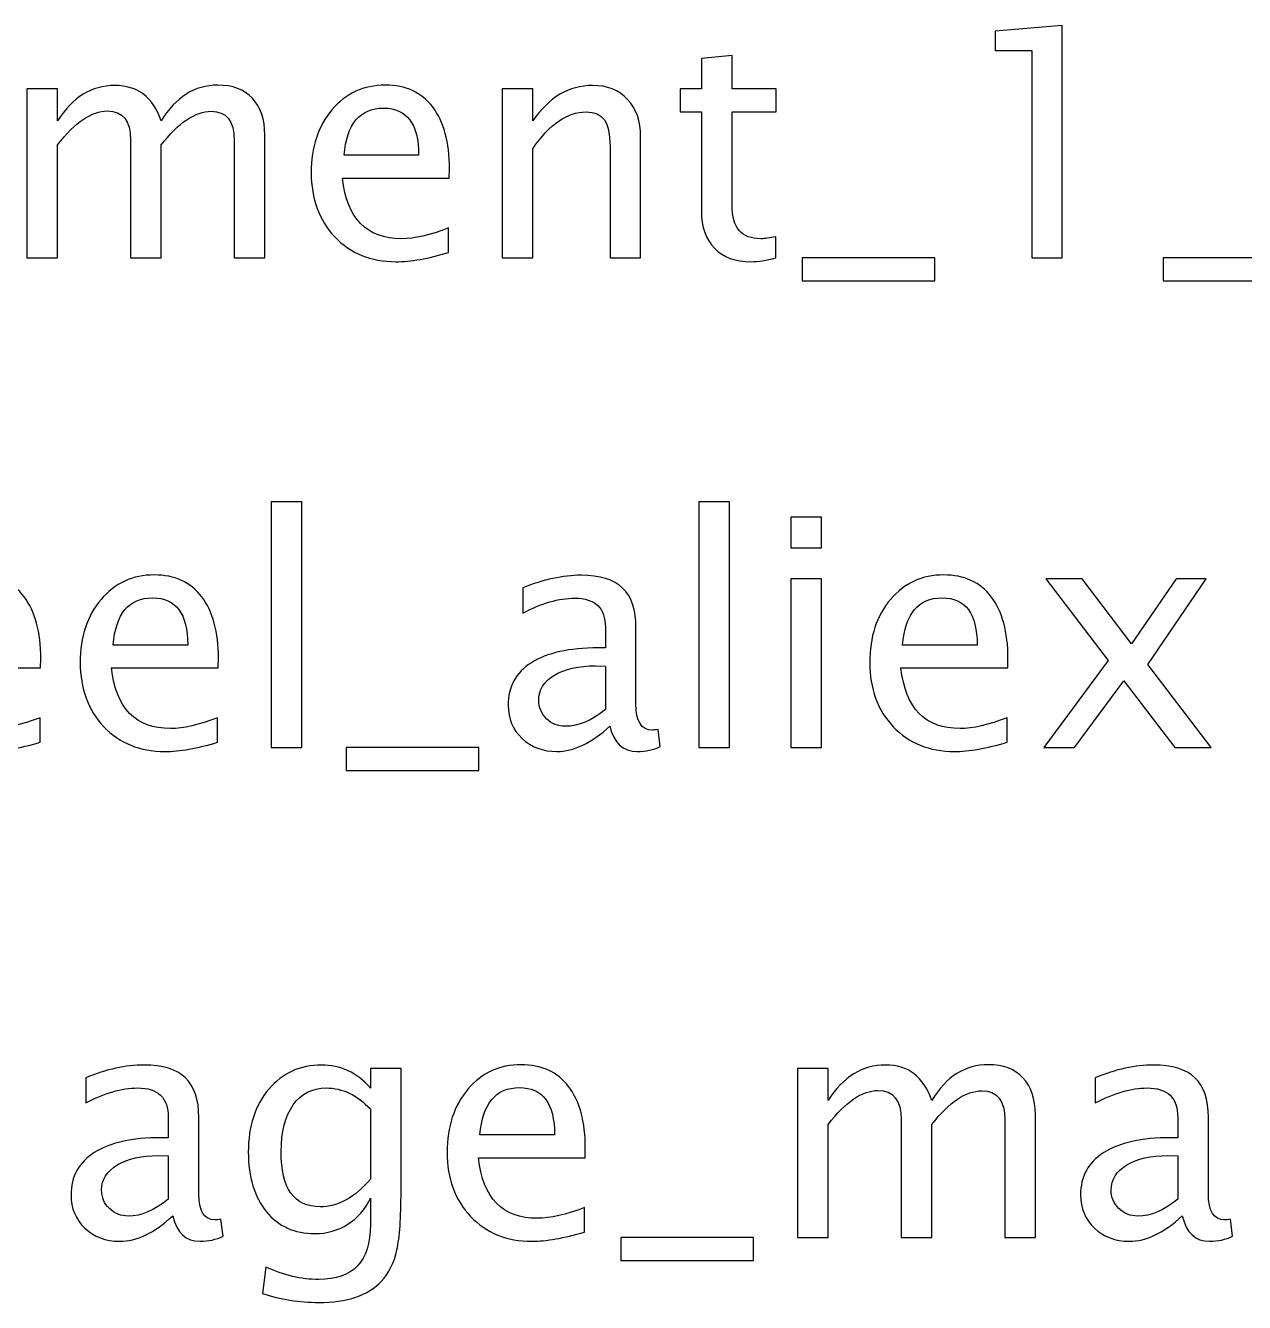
# Model space of a CAD drawing. Header units: centimetres. Extents: x -13 to 11.2, y -7 to 14.2.
# Drawn here: x 1.16 to 6.02, y 9.01 to 14.1 of the extents above; entities that cross this region are included whole.
import ezdxf

# ---------------------------------------------------------------- set-up
doc = ezdxf.new("R2010")
doc.units = ezdxf.units.CM
doc.header["$MEASUREMENT"] = 0
doc.layers.add('Layer 1', color=7, linetype='Continuous')

msp = doc.modelspace()

# ---------------------------------------------------------------- linework, layer by layer
at = {"layer": 'Layer 1'}
for points, knots in [([(5.16922, 13.17044), (5.16922, 13.17044), (5.16922, 13.99721), (5.16922, 13.99721), (5.16922, 13.99721), (5.16922, 13.99721), (5.02317, 13.99721), (5.02317, 13.99721), (5.02317, 13.99721), (5.02317, 13.99721), (5.02317, 14.07341), (5.02317, 14.07341), (5.02317, 14.07341), (5.02317, 14.07341), (5.29114, 14.09627), (5.29114, 14.09627), (5.29114, 14.09627), (5.29114, 14.09627), (5.29114, 13.17044), (5.29114, 13.17044), (5.29114, 13.17044), (5.29114, 13.17044), (5.16922, 13.17044), (5.16922, 13.17044)], [0, 0, 0, 0, 0.1428571, 0.1428571, 0.1428571, 0.1428571, 0.2857143, 0.2857143, 0.2857143, 0.2857143, 0.4285714, 0.4285714, 0.4285714, 0.4285714, 0.5714286, 0.5714286, 0.5714286, 0.5714286, 0.7142857, 0.7142857, 0.7142857, 0.7142857, 1, 1, 1, 1]), ([(4.14941, 13.17065), (4.11173, 13.16028), (4.07893, 13.1552), (4.0512, 13.1552), (4.0512, 13.1552), (3.98897, 13.1552), (3.9405, 13.17298), (3.90578, 13.20854), (3.90578, 13.20854), (3.87086, 13.2441), (3.8535, 13.29342), (3.8535, 13.35671), (3.8535, 13.35671), (3.8535, 13.35671), (3.8535, 13.7521), (3.8535, 13.7521), (3.8535, 13.7521), (3.8535, 13.7521), (3.76926, 13.7521), (3.76926, 13.7521), (3.76926, 13.7521), (3.76926, 13.7521), (3.76926, 13.84354), (3.76926, 13.84354), (3.76926, 13.84354), (3.76926, 13.84354), (3.8535, 13.84354), (3.8535, 13.84354), (3.8535, 13.84354), (3.8535, 13.84354), (3.8535, 13.96525), (3.8535, 13.96525), (3.8535, 13.96525), (3.8535, 13.96525), (3.97542, 13.97689), (3.97542, 13.97689), (3.97542, 13.97689), (3.97542, 13.97689), (3.97542, 13.84354), (3.97542, 13.84354), (3.97542, 13.84354), (3.97542, 13.84354), (4.15195, 13.84354), (4.15195, 13.84354), (4.15195, 13.84354), (4.15195, 13.84354), (4.15195, 13.7521), (4.15195, 13.7521), (4.15195, 13.7521), (4.15195, 13.7521), (3.97542, 13.7521), (3.97542, 13.7521), (3.97542, 13.7521), (3.97542, 13.7521), (3.97542, 13.37872), (3.97542, 13.37872), (3.97542, 13.37872), (3.97542, 13.29067), (4.01373, 13.24664), (4.09014, 13.24664), (4.09014, 13.24664), (4.10644, 13.24664), (4.12613, 13.24939), (4.14941, 13.25468), (4.14941, 13.25468), (4.14941, 13.25468), (4.14941, 13.17065), (4.14941, 13.17065)], [0, 0, 0, 0, 0.0555556, 0.0555556, 0.0555556, 0.0555556, 0.1111111, 0.1111111, 0.1111111, 0.1111111, 0.1666667, 0.1666667, 0.1666667, 0.1666667, 0.2222222, 0.2222222, 0.2222222, 0.2222222, 0.2777778, 0.2777778, 0.2777778, 0.2777778, 0.3333333, 0.3333333, 0.3333333, 0.3333333, 0.3888889, 0.3888889, 0.3888889, 0.3888889, 0.4444444, 0.4444444, 0.4444444, 0.4444444, 0.5, 0.5, 0.5, 0.5, 0.5555556, 0.5555556, 0.5555556, 0.5555556, 0.6111111, 0.6111111, 0.6111111, 0.6111111, 0.6666667, 0.6666667, 0.6666667, 0.6666667, 0.7222222, 0.7222222, 0.7222222, 0.7222222, 0.7777778, 0.7777778, 0.7777778, 0.7777778, 0.8333333, 0.8333333, 0.8333333, 0.8333333, 0.8888889, 0.8888889, 0.8888889, 0.8888889, 1, 1, 1, 1]), ([(1.16681, 13.17044), (1.16681, 13.17044), (1.16681, 13.84354), (1.16681, 13.84354), (1.16681, 13.84354), (1.16681, 13.84354), (1.28873, 13.84354), (1.28873, 13.84354), (1.28873, 13.84354), (1.28873, 13.84354), (1.28873, 13.71633), (1.28873, 13.71633), (1.28873, 13.71633), (1.34821, 13.81052), (1.42441, 13.85751), (1.51775, 13.85751), (1.51775, 13.85751), (1.60771, 13.85751), (1.66888, 13.81052), (1.70148, 13.71633), (1.70148, 13.71633), (1.75927, 13.81137), (1.83462, 13.85878), (1.92712, 13.85878), (1.92712, 13.85878), (1.98617, 13.85878), (2.0321, 13.84142), (2.06491, 13.8065), (2.06491, 13.8065), (2.09772, 13.77157), (2.11423, 13.72268), (2.11423, 13.65981), (2.11423, 13.65981), (2.11423, 13.65981), (2.11423, 13.17044), (2.11423, 13.17044), (2.11423, 13.17044), (2.11423, 13.17044), (1.99231, 13.17044), (1.99231, 13.17044), (1.99231, 13.17044), (1.99231, 13.17044), (1.99231, 13.63971), (1.99231, 13.63971), (1.99231, 13.63971), (1.99231, 13.71633), (1.96183, 13.75464), (1.90087, 13.75464), (1.90087, 13.75464), (1.83758, 13.75464), (1.77112, 13.70998), (1.70148, 13.62044), (1.70148, 13.62044), (1.70148, 13.62044), (1.70148, 13.17044), (1.70148, 13.17044), (1.70148, 13.17044), (1.70148, 13.17044), (1.57956, 13.17044), (1.57956, 13.17044), (1.57956, 13.17044), (1.57956, 13.17044), (1.57956, 13.64013), (1.57956, 13.64013), (1.57956, 13.64013), (1.57956, 13.71739), (1.54866, 13.75591), (1.48664, 13.75591), (1.48664, 13.75591), (1.42504, 13.75591), (1.359, 13.71104), (1.28873, 13.62108), (1.28873, 13.62108), (1.28873, 13.62108), (1.28873, 13.17044), (1.28873, 13.17044), (1.28873, 13.17044), (1.28873, 13.17044), (1.16681, 13.17044), (1.16681, 13.17044)], [0, 0, 0, 0, 0.047619, 0.047619, 0.047619, 0.047619, 0.0952381, 0.0952381, 0.0952381, 0.0952381, 0.1428571, 0.1428571, 0.1428571, 0.1428571, 0.1904762, 0.1904762, 0.1904762, 0.1904762, 0.2380952, 0.2380952, 0.2380952, 0.2380952, 0.2857143, 0.2857143, 0.2857143, 0.2857143, 0.3333333, 0.3333333, 0.3333333, 0.3333333, 0.3809524, 0.3809524, 0.3809524, 0.3809524, 0.4285714, 0.4285714, 0.4285714, 0.4285714, 0.4761905, 0.4761905, 0.4761905, 0.4761905, 0.5238095, 0.5238095, 0.5238095, 0.5238095, 0.5714286, 0.5714286, 0.5714286, 0.5714286, 0.6190476, 0.6190476, 0.6190476, 0.6190476, 0.6666667, 0.6666667, 0.6666667, 0.6666667, 0.7142857, 0.7142857, 0.7142857, 0.7142857, 0.7619048, 0.7619048, 0.7619048, 0.7619048, 0.8095238, 0.8095238, 0.8095238, 0.8095238, 0.8571429, 0.8571429, 0.8571429, 0.8571429, 0.9047619, 0.9047619, 0.9047619, 0.9047619, 1, 1, 1, 1]), ([(2.8466, 13.19203), (2.76469, 13.16748), (2.69462, 13.1552), (2.6362, 13.1552), (2.6362, 13.1552), (2.53651, 13.1552), (2.45544, 13.18822), (2.393, 13.25405), (2.393, 13.25405), (2.33056, 13.31988), (2.29923, 13.40518), (2.29923, 13.51017), (2.29923, 13.51017), (2.29923, 13.61198), (2.32675, 13.69559), (2.38199, 13.76099), (2.38199, 13.76099), (2.43724, 13.82618), (2.50793, 13.85878), (2.59408, 13.85878), (2.59408, 13.85878), (2.67557, 13.85878), (2.73865, 13.82978), (2.7831, 13.77179), (2.7831, 13.77179), (2.82755, 13.71379), (2.84978, 13.63166), (2.84978, 13.52519), (2.84978, 13.52519), (2.84978, 13.52519), (2.84914, 13.48794), (2.84914, 13.48794), (2.84914, 13.48794), (2.84914, 13.48794), (2.42369, 13.48794), (2.42369, 13.48794), (2.42369, 13.48794), (2.44147, 13.32707), (2.52, 13.24664), (2.65906, 13.24664), (2.65906, 13.24664), (2.71008, 13.24664), (2.77252, 13.26103), (2.8466, 13.28982), (2.8466, 13.28982), (2.8466, 13.28982), (2.8466, 13.19203), (2.8466, 13.19203)], [0, 0, 0, 0, 0.0769231, 0.0769231, 0.0769231, 0.0769231, 0.1538462, 0.1538462, 0.1538462, 0.1538462, 0.2307692, 0.2307692, 0.2307692, 0.2307692, 0.3076923, 0.3076923, 0.3076923, 0.3076923, 0.3846154, 0.3846154, 0.3846154, 0.3846154, 0.4615385, 0.4615385, 0.4615385, 0.4615385, 0.5384615, 0.5384615, 0.5384615, 0.5384615, 0.6153846, 0.6153846, 0.6153846, 0.6153846, 0.6923077, 0.6923077, 0.6923077, 0.6923077, 0.7692308, 0.7692308, 0.7692308, 0.7692308, 0.8461538, 0.8461538, 0.8461538, 0.8461538, 1, 1, 1, 1]), ([(3.06017, 13.17044), (3.06017, 13.17044), (3.06017, 13.84354), (3.06017, 13.84354), (3.06017, 13.84354), (3.06017, 13.84354), (3.18209, 13.84354), (3.18209, 13.84354), (3.18209, 13.84354), (3.18209, 13.84354), (3.18209, 13.71633), (3.18209, 13.71633), (3.18209, 13.71633), (3.24665, 13.81052), (3.32581, 13.85751), (3.41937, 13.85751), (3.41937, 13.85751), (3.47821, 13.85751), (3.52499, 13.8391), (3.55949, 13.80205), (3.55949, 13.80205), (3.59399, 13.76522), (3.61135, 13.71548), (3.61135, 13.65325), (3.61135, 13.65325), (3.61135, 13.65325), (3.61135, 13.17044), (3.61135, 13.17044), (3.61135, 13.17044), (3.61135, 13.17044), (3.48943, 13.17044), (3.48943, 13.17044), (3.48943, 13.17044), (3.48943, 13.17044), (3.48943, 13.61346), (3.48943, 13.61346), (3.48943, 13.61346), (3.48943, 13.66341), (3.48202, 13.69897), (3.46742, 13.72014), (3.46742, 13.72014), (3.4526, 13.74152), (3.42826, 13.7521), (3.39418, 13.7521), (3.39418, 13.7521), (3.31925, 13.7521), (3.24855, 13.70321), (3.18209, 13.60542), (3.18209, 13.60542), (3.18209, 13.60542), (3.18209, 13.17044), (3.18209, 13.17044), (3.18209, 13.17044), (3.18209, 13.17044), (3.06017, 13.17044), (3.06017, 13.17044)], [0, 0, 0, 0, 0.0666667, 0.0666667, 0.0666667, 0.0666667, 0.1333333, 0.1333333, 0.1333333, 0.1333333, 0.2, 0.2, 0.2, 0.2, 0.2666667, 0.2666667, 0.2666667, 0.2666667, 0.3333333, 0.3333333, 0.3333333, 0.3333333, 0.4, 0.4, 0.4, 0.4, 0.4666667, 0.4666667, 0.4666667, 0.4666667, 0.5333333, 0.5333333, 0.5333333, 0.5333333, 0.6, 0.6, 0.6, 0.6, 0.6666667, 0.6666667, 0.6666667, 0.6666667, 0.7333333, 0.7333333, 0.7333333, 0.7333333, 0.8, 0.8, 0.8, 0.8, 0.8666667, 0.8666667, 0.8666667, 0.8666667, 1, 1, 1, 1]), ([(2.43004, 13.57938), (2.43004, 13.57938), (2.72722, 13.57938), (2.72722, 13.57938), (2.72722, 13.57938), (2.72722, 13.70469), (2.68044, 13.76734), (2.5871, 13.76734), (2.5871, 13.76734), (2.49312, 13.76734), (2.44084, 13.70469), (2.43004, 13.57938)], [0, 0, 0, 0, 0.25, 0.25, 0.25, 0.25, 0.5, 0.5, 0.5, 0.5, 1, 1, 1, 1]), ([(4.25482, 13.079), (4.25482, 13.079), (4.25482, 13.17044), (4.25482, 13.17044), (4.25482, 13.17044), (4.25482, 13.17044), (4.78314, 13.17044), (4.78314, 13.17044), (4.78314, 13.17044), (4.78314, 13.17044), (4.78314, 13.079), (4.78314, 13.079), (4.78314, 13.079), (4.78314, 13.079), (4.25482, 13.079), (4.25482, 13.079)], [0, 0, 0, 0, 0.2, 0.2, 0.2, 0.2, 0.4, 0.4, 0.4, 0.4, 0.6, 0.6, 0.6, 0.6, 1, 1, 1, 1]), ([(5.69288, 13.079), (5.69288, 13.079), (5.69288, 13.17044), (5.69288, 13.17044), (5.69288, 13.17044), (5.69288, 13.17044), (6.2212, 13.17044), (6.2212, 13.17044), (6.2212, 13.17044), (6.2212, 13.17044), (6.2212, 13.079), (6.2212, 13.079), (6.2212, 13.079), (6.2212, 13.079), (5.69288, 13.079), (5.69288, 13.079)], [0, 0, 0, 0, 0.2, 0.2, 0.2, 0.2, 0.4, 0.4, 0.4, 0.4, 0.6, 0.6, 0.6, 0.6, 1, 1, 1, 1]), ([(2.14005, 11.21887), (2.14005, 11.21887), (2.14005, 12.19804), (2.14005, 12.19804), (2.14005, 12.19804), (2.14005, 12.19804), (2.26197, 12.19804), (2.26197, 12.19804), (2.26197, 12.19804), (2.26197, 12.19804), (2.26197, 11.21887), (2.26197, 11.21887), (2.26197, 11.21887), (2.26197, 11.21887), (2.14005, 11.21887), (2.14005, 11.21887)], [0, 0, 0, 0, 0.2, 0.2, 0.2, 0.2, 0.4, 0.4, 0.4, 0.4, 0.6, 0.6, 0.6, 0.6, 1, 1, 1, 1]), ([(3.84333, 11.21887), (3.84333, 11.21887), (3.84333, 12.19804), (3.84333, 12.19804), (3.84333, 12.19804), (3.84333, 12.19804), (3.96525, 12.19804), (3.96525, 12.19804), (3.96525, 12.19804), (3.96525, 12.19804), (3.96525, 11.21887), (3.96525, 11.21887), (3.96525, 11.21887), (3.96525, 11.21887), (3.84333, 11.21887), (3.84333, 11.21887)], [0, 0, 0, 0, 0.2, 0.2, 0.2, 0.2, 0.4, 0.4, 0.4, 0.4, 0.6, 0.6, 0.6, 0.6, 1, 1, 1, 1]), ([(4.21036, 12.01516), (4.21036, 12.01516), (4.21036, 12.13708), (4.21036, 12.13708), (4.21036, 12.13708), (4.21036, 12.13708), (4.33228, 12.13708), (4.33228, 12.13708), (4.33228, 12.13708), (4.33228, 12.13708), (4.33228, 12.01516), (4.33228, 12.01516), (4.33228, 12.01516), (4.33228, 12.01516), (4.21036, 12.01516), (4.21036, 12.01516)], [0, 0, 0, 0, 0.2, 0.2, 0.2, 0.2, 0.4, 0.4, 0.4, 0.4, 0.6, 0.6, 0.6, 0.6, 1, 1, 1, 1]), ([(1.21888, 11.24046), (1.13697, 11.21591), (1.0669, 11.20363), (1.00848, 11.20363), (1.00848, 11.20363), (0.90879, 11.20363), (0.82772, 11.23665), (0.76528, 11.30248), (0.76528, 11.30248), (0.70284, 11.36831), (0.67151, 11.45361), (0.67151, 11.5586), (0.67151, 11.5586), (0.67151, 11.66041), (0.69903, 11.74402), (0.75427, 11.80942), (0.75427, 11.80942), (0.80952, 11.87461), (0.88021, 11.90721), (0.96636, 11.90721), (0.96636, 11.90721), (1.04785, 11.90721), (1.11093, 11.87821), (1.15538, 11.82022), (1.15538, 11.82022), (1.19983, 11.76222), (1.22206, 11.68009), (1.22206, 11.57362), (1.22206, 11.57362), (1.22206, 11.57362), (1.22142, 11.53637), (1.22142, 11.53637), (1.22142, 11.53637), (1.22142, 11.53637), (0.79597, 11.53637), (0.79597, 11.53637), (0.79597, 11.53637), (0.81375, 11.3755), (0.89228, 11.29507), (1.03134, 11.29507), (1.03134, 11.29507), (1.08236, 11.29507), (1.1448, 11.30946), (1.21888, 11.33825), (1.21888, 11.33825), (1.21888, 11.33825), (1.21888, 11.24046), (1.21888, 11.24046)], [0, 0, 0, 0, 0.0769231, 0.0769231, 0.0769231, 0.0769231, 0.1538462, 0.1538462, 0.1538462, 0.1538462, 0.2307692, 0.2307692, 0.2307692, 0.2307692, 0.3076923, 0.3076923, 0.3076923, 0.3076923, 0.3846154, 0.3846154, 0.3846154, 0.3846154, 0.4615385, 0.4615385, 0.4615385, 0.4615385, 0.5384615, 0.5384615, 0.5384615, 0.5384615, 0.6153846, 0.6153846, 0.6153846, 0.6153846, 0.6923077, 0.6923077, 0.6923077, 0.6923077, 0.7692308, 0.7692308, 0.7692308, 0.7692308, 0.8461538, 0.8461538, 0.8461538, 0.8461538, 1, 1, 1, 1]), ([(1.92648, 11.24046), (1.84457, 11.21591), (1.7745, 11.20363), (1.71608, 11.20363), (1.71608, 11.20363), (1.61639, 11.20363), (1.53532, 11.23665), (1.47288, 11.30248), (1.47288, 11.30248), (1.41044, 11.36831), (1.37911, 11.45361), (1.37911, 11.5586), (1.37911, 11.5586), (1.37911, 11.66041), (1.40663, 11.74402), (1.46187, 11.80942), (1.46187, 11.80942), (1.51712, 11.87461), (1.58781, 11.90721), (1.67396, 11.90721), (1.67396, 11.90721), (1.75545, 11.90721), (1.81853, 11.87821), (1.86298, 11.82022), (1.86298, 11.82022), (1.90743, 11.76222), (1.92966, 11.68009), (1.92966, 11.57362), (1.92966, 11.57362), (1.92966, 11.57362), (1.92902, 11.53637), (1.92902, 11.53637), (1.92902, 11.53637), (1.92902, 11.53637), (1.50357, 11.53637), (1.50357, 11.53637), (1.50357, 11.53637), (1.52135, 11.3755), (1.59988, 11.29507), (1.73894, 11.29507), (1.73894, 11.29507), (1.78996, 11.29507), (1.8524, 11.30946), (1.92648, 11.33825), (1.92648, 11.33825), (1.92648, 11.33825), (1.92648, 11.24046), (1.92648, 11.24046)], [0, 0, 0, 0, 0.0769231, 0.0769231, 0.0769231, 0.0769231, 0.1538462, 0.1538462, 0.1538462, 0.1538462, 0.2307692, 0.2307692, 0.2307692, 0.2307692, 0.3076923, 0.3076923, 0.3076923, 0.3076923, 0.3846154, 0.3846154, 0.3846154, 0.3846154, 0.4615385, 0.4615385, 0.4615385, 0.4615385, 0.5384615, 0.5384615, 0.5384615, 0.5384615, 0.6153846, 0.6153846, 0.6153846, 0.6153846, 0.6923077, 0.6923077, 0.6923077, 0.6923077, 0.7692308, 0.7692308, 0.7692308, 0.7692308, 0.8461538, 0.8461538, 0.8461538, 0.8461538, 1, 1, 1, 1]), ([(5.07142, 11.24046), (4.98951, 11.21591), (4.91944, 11.20363), (4.86102, 11.20363), (4.86102, 11.20363), (4.76133, 11.20363), (4.68026, 11.23665), (4.61782, 11.30248), (4.61782, 11.30248), (4.55538, 11.36831), (4.52405, 11.45361), (4.52405, 11.5586), (4.52405, 11.5586), (4.52405, 11.66041), (4.55157, 11.74402), (4.60681, 11.80942), (4.60681, 11.80942), (4.66206, 11.87461), (4.73275, 11.90721), (4.8189, 11.90721), (4.8189, 11.90721), (4.90039, 11.90721), (4.96347, 11.87821), (5.00792, 11.82022), (5.00792, 11.82022), (5.05237, 11.76222), (5.0746, 11.68009), (5.0746, 11.57362), (5.0746, 11.57362), (5.0746, 11.57362), (5.07396, 11.53637), (5.07396, 11.53637), (5.07396, 11.53637), (5.07396, 11.53637), (4.64851, 11.53637), (4.64851, 11.53637), (4.64851, 11.53637), (4.66629, 11.3755), (4.74482, 11.29507), (4.88388, 11.29507), (4.88388, 11.29507), (4.9349, 11.29507), (4.99734, 11.30946), (5.07142, 11.33825), (5.07142, 11.33825), (5.07142, 11.33825), (5.07142, 11.24046), (5.07142, 11.24046)], [0, 0, 0, 0, 0.0769231, 0.0769231, 0.0769231, 0.0769231, 0.1538462, 0.1538462, 0.1538462, 0.1538462, 0.2307692, 0.2307692, 0.2307692, 0.2307692, 0.3076923, 0.3076923, 0.3076923, 0.3076923, 0.3846154, 0.3846154, 0.3846154, 0.3846154, 0.4615385, 0.4615385, 0.4615385, 0.4615385, 0.5384615, 0.5384615, 0.5384615, 0.5384615, 0.6153846, 0.6153846, 0.6153846, 0.6153846, 0.6923077, 0.6923077, 0.6923077, 0.6923077, 0.7692308, 0.7692308, 0.7692308, 0.7692308, 0.8461538, 0.8461538, 0.8461538, 0.8461538, 1, 1, 1, 1]), ([(3.489, 11.3046), (3.41577, 11.23729), (3.34528, 11.20363), (3.27755, 11.20363), (3.27755, 11.20363), (3.22188, 11.20363), (3.17552, 11.22099), (3.13891, 11.25591), (3.13891, 11.25591), (3.10208, 11.29084), (3.08366, 11.33486), (3.08366, 11.38799), (3.08366, 11.38799), (3.08366, 11.46144), (3.11456, 11.51796), (3.17637, 11.55733), (3.17637, 11.55733), (3.23818, 11.5967), (3.32687, 11.61638), (3.44244, 11.61638), (3.44244, 11.61638), (3.44244, 11.61638), (3.47101, 11.61638), (3.47101, 11.61638), (3.47101, 11.61638), (3.47101, 11.61638), (3.47101, 11.69745), (3.47101, 11.69745), (3.47101, 11.69745), (3.47101, 11.77555), (3.43037, 11.8145), (3.34888, 11.8145), (3.34888, 11.8145), (3.2858, 11.8145), (3.2168, 11.7946), (3.14208, 11.75481), (3.14208, 11.75481), (3.14208, 11.75481), (3.14208, 11.85514), (3.14208, 11.85514), (3.14208, 11.85514), (3.22421, 11.88901), (3.30168, 11.90594), (3.37428, 11.90594), (3.37428, 11.90594), (3.449, 11.90594), (3.50424, 11.88901), (3.53959, 11.85493), (3.53959, 11.85493), (3.57515, 11.82085), (3.59293, 11.76836), (3.59293, 11.69745), (3.59293, 11.69745), (3.59293, 11.69745), (3.59293, 11.39328), (3.59293, 11.39328), (3.59293, 11.39328), (3.59293, 11.32365), (3.61431, 11.28872), (3.65728, 11.28872), (3.65728, 11.28872), (3.66257, 11.28872), (3.6704, 11.28957), (3.68077, 11.29126), (3.68077, 11.29126), (3.68077, 11.29126), (3.68945, 11.22353), (3.68945, 11.22353), (3.68945, 11.22353), (3.66172, 11.21019), (3.63124, 11.20363), (3.5978, 11.20363), (3.5978, 11.20363), (3.54086, 11.20363), (3.50467, 11.23729), (3.489, 11.3046)], [0, 0, 0, 0, 0.05, 0.05, 0.05, 0.05, 0.1, 0.1, 0.1, 0.1, 0.15, 0.15, 0.15, 0.15, 0.2, 0.2, 0.2, 0.2, 0.25, 0.25, 0.25, 0.25, 0.3, 0.3, 0.3, 0.3, 0.35, 0.35, 0.35, 0.35, 0.4, 0.4, 0.4, 0.4, 0.45, 0.45, 0.45, 0.45, 0.5, 0.5, 0.5, 0.5, 0.55, 0.55, 0.55, 0.55, 0.6, 0.6, 0.6, 0.6, 0.65, 0.65, 0.65, 0.65, 0.7, 0.7, 0.7, 0.7, 0.75, 0.75, 0.75, 0.75, 0.8, 0.8, 0.8, 0.8, 0.85, 0.85, 0.85, 0.85, 0.9, 0.9, 0.9, 0.9, 1, 1, 1, 1]), ([(4.21036, 11.21887), (4.21036, 11.21887), (4.21036, 11.89197), (4.21036, 11.89197), (4.21036, 11.89197), (4.21036, 11.89197), (4.33228, 11.89197), (4.33228, 11.89197), (4.33228, 11.89197), (4.33228, 11.89197), (4.33228, 11.21887), (4.33228, 11.21887), (4.33228, 11.21887), (4.33228, 11.21887), (4.21036, 11.21887), (4.21036, 11.21887)], [0, 0, 0, 0, 0.2, 0.2, 0.2, 0.2, 0.4, 0.4, 0.4, 0.4, 0.6, 0.6, 0.6, 0.6, 1, 1, 1, 1]), ([(5.21768, 11.21887), (5.21768, 11.21887), (5.47401, 11.56622), (5.47401, 11.56622), (5.47401, 11.56622), (5.47401, 11.56622), (5.2253, 11.89197), (5.2253, 11.89197), (5.2253, 11.89197), (5.2253, 11.89197), (5.37072, 11.89197), (5.37072, 11.89197), (5.37072, 11.89197), (5.37072, 11.89197), (5.56714, 11.63268), (5.56714, 11.63268), (5.56714, 11.63268), (5.56714, 11.63268), (5.74494, 11.89197), (5.74494, 11.89197), (5.74494, 11.89197), (5.74494, 11.89197), (5.86411, 11.89197), (5.86411, 11.89197), (5.86411, 11.89197), (5.86411, 11.89197), (5.63128, 11.55055), (5.63128, 11.55055), (5.63128, 11.55055), (5.63128, 11.55055), (5.88443, 11.21887), (5.88443, 11.21887), (5.88443, 11.21887), (5.88443, 11.21887), (5.73902, 11.21887), (5.73902, 11.21887), (5.73902, 11.21887), (5.73902, 11.21887), (5.53624, 11.48557), (5.53624, 11.48557), (5.53624, 11.48557), (5.53624, 11.48557), (5.34002, 11.21887), (5.34002, 11.21887), (5.34002, 11.21887), (5.34002, 11.21887), (5.21768, 11.21887), (5.21768, 11.21887)], [0, 0, 0, 0, 0.0769231, 0.0769231, 0.0769231, 0.0769231, 0.1538462, 0.1538462, 0.1538462, 0.1538462, 0.2307692, 0.2307692, 0.2307692, 0.2307692, 0.3076923, 0.3076923, 0.3076923, 0.3076923, 0.3846154, 0.3846154, 0.3846154, 0.3846154, 0.4615385, 0.4615385, 0.4615385, 0.4615385, 0.5384615, 0.5384615, 0.5384615, 0.5384615, 0.6153846, 0.6153846, 0.6153846, 0.6153846, 0.6923077, 0.6923077, 0.6923077, 0.6923077, 0.7692308, 0.7692308, 0.7692308, 0.7692308, 0.8461538, 0.8461538, 0.8461538, 0.8461538, 1, 1, 1, 1]), ([(1.50992, 11.62781), (1.50992, 11.62781), (1.8071, 11.62781), (1.8071, 11.62781), (1.8071, 11.62781), (1.8071, 11.75312), (1.76032, 11.81577), (1.66698, 11.81577), (1.66698, 11.81577), (1.573, 11.81577), (1.52072, 11.75312), (1.50992, 11.62781)], [0, 0, 0, 0, 0.25, 0.25, 0.25, 0.25, 0.5, 0.5, 0.5, 0.5, 1, 1, 1, 1]), ([(4.65486, 11.62781), (4.65486, 11.62781), (4.95204, 11.62781), (4.95204, 11.62781), (4.95204, 11.62781), (4.95204, 11.75312), (4.90526, 11.81577), (4.81192, 11.81577), (4.81192, 11.81577), (4.71794, 11.81577), (4.66566, 11.75312), (4.65486, 11.62781)], [0, 0, 0, 0, 0.25, 0.25, 0.25, 0.25, 0.5, 0.5, 0.5, 0.5, 1, 1, 1, 1]), ([(3.47101, 11.37106), (3.47101, 11.37106), (3.47101, 11.54399), (3.47101, 11.54399), (3.47101, 11.54399), (3.47101, 11.54399), (3.43185, 11.54526), (3.43185, 11.54526), (3.43185, 11.54526), (3.36412, 11.54526), (3.30951, 11.53277), (3.26781, 11.5078), (3.26781, 11.5078), (3.22632, 11.48261), (3.20558, 11.44938), (3.20558, 11.40789), (3.20558, 11.40789), (3.20558, 11.37889), (3.21595, 11.35434), (3.23648, 11.33423), (3.23648, 11.33423), (3.25723, 11.31412), (3.28242, 11.30396), (3.31226, 11.30396), (3.31226, 11.30396), (3.36306, 11.30396), (3.41598, 11.3264), (3.47101, 11.37106)], [0, 0, 0, 0, 0.125, 0.125, 0.125, 0.125, 0.25, 0.25, 0.25, 0.25, 0.375, 0.375, 0.375, 0.375, 0.5, 0.5, 0.5, 0.5, 0.625, 0.625, 0.625, 0.625, 0.75, 0.75, 0.75, 0.75, 1, 1, 1, 1]), ([(2.4385, 11.12743), (2.4385, 11.12743), (2.4385, 11.21887), (2.4385, 11.21887), (2.4385, 11.21887), (2.4385, 11.21887), (2.96682, 11.21887), (2.96682, 11.21887), (2.96682, 11.21887), (2.96682, 11.21887), (2.96682, 11.12743), (2.96682, 11.12743), (2.96682, 11.12743), (2.96682, 11.12743), (2.4385, 11.12743), (2.4385, 11.12743)], [0, 0, 0, 0, 0.2, 0.2, 0.2, 0.2, 0.4, 0.4, 0.4, 0.4, 0.6, 0.6, 0.6, 0.6, 1, 1, 1, 1]), ([(1.74772, 9.35303), (1.67449, 9.28572), (1.604, 9.25206), (1.53627, 9.25206), (1.53627, 9.25206), (1.4806, 9.25206), (1.43424, 9.26942), (1.39763, 9.30434), (1.39763, 9.30434), (1.3608, 9.33927), (1.34238, 9.38329), (1.34238, 9.43642), (1.34238, 9.43642), (1.34238, 9.50987), (1.37328, 9.56639), (1.43509, 9.60576), (1.43509, 9.60576), (1.4969, 9.64513), (1.58559, 9.66481), (1.70116, 9.66481), (1.70116, 9.66481), (1.70116, 9.66481), (1.72973, 9.66481), (1.72973, 9.66481), (1.72973, 9.66481), (1.72973, 9.66481), (1.72973, 9.74588), (1.72973, 9.74588), (1.72973, 9.74588), (1.72973, 9.82398), (1.68909, 9.86293), (1.6076, 9.86293), (1.6076, 9.86293), (1.54452, 9.86293), (1.47552, 9.84303), (1.4008, 9.80324), (1.4008, 9.80324), (1.4008, 9.80324), (1.4008, 9.90357), (1.4008, 9.90357), (1.4008, 9.90357), (1.48293, 9.93744), (1.5604, 9.95437), (1.633, 9.95437), (1.633, 9.95437), (1.70772, 9.95437), (1.76296, 9.93744), (1.79831, 9.90336), (1.79831, 9.90336), (1.83387, 9.86928), (1.85165, 9.81679), (1.85165, 9.74588), (1.85165, 9.74588), (1.85165, 9.74588), (1.85165, 9.44171), (1.85165, 9.44171), (1.85165, 9.44171), (1.85165, 9.37208), (1.87303, 9.33715), (1.916, 9.33715), (1.916, 9.33715), (1.92129, 9.33715), (1.92912, 9.338), (1.93949, 9.33969), (1.93949, 9.33969), (1.93949, 9.33969), (1.94817, 9.27196), (1.94817, 9.27196), (1.94817, 9.27196), (1.92044, 9.25862), (1.88996, 9.25206), (1.85652, 9.25206), (1.85652, 9.25206), (1.79958, 9.25206), (1.76339, 9.28572), (1.74772, 9.35303)], [0, 0, 0, 0, 0.05, 0.05, 0.05, 0.05, 0.1, 0.1, 0.1, 0.1, 0.15, 0.15, 0.15, 0.15, 0.2, 0.2, 0.2, 0.2, 0.25, 0.25, 0.25, 0.25, 0.3, 0.3, 0.3, 0.3, 0.35, 0.35, 0.35, 0.35, 0.4, 0.4, 0.4, 0.4, 0.45, 0.45, 0.45, 0.45, 0.5, 0.5, 0.5, 0.5, 0.55, 0.55, 0.55, 0.55, 0.6, 0.6, 0.6, 0.6, 0.65, 0.65, 0.65, 0.65, 0.7, 0.7, 0.7, 0.7, 0.75, 0.75, 0.75, 0.75, 0.8, 0.8, 0.8, 0.8, 0.85, 0.85, 0.85, 0.85, 0.9, 0.9, 0.9, 0.9, 1, 1, 1, 1]), ([(2.10459, 9.04378), (2.10459, 9.04378), (2.11898, 9.14919), (2.11898, 9.14919), (2.11898, 9.14919), (2.18968, 9.11617), (2.25974, 9.09966), (2.32896, 9.09966), (2.32896, 9.09966), (2.46633, 9.09966), (2.53512, 9.17247), (2.53512, 9.31789), (2.53512, 9.31789), (2.53512, 9.31789), (2.53512, 9.42372), (2.53512, 9.42372), (2.53512, 9.42372), (2.51395, 9.37906), (2.4839, 9.34456), (2.44474, 9.31979), (2.44474, 9.31979), (2.40558, 9.29503), (2.36198, 9.28254), (2.31393, 9.28254), (2.31393, 9.28254), (2.23244, 9.28254), (2.16788, 9.31175), (2.12025, 9.37017), (2.12025, 9.37017), (2.07263, 9.42859), (2.04871, 9.50775), (2.04871, 9.60766), (2.04871, 9.60766), (2.04871, 9.7099), (2.0758, 9.79329), (2.12999, 9.85785), (2.12999, 9.85785), (2.18439, 9.9222), (2.25445, 9.95437), (2.3406, 9.95437), (2.3406, 9.95437), (2.41595, 9.95437), (2.48093, 9.92389), (2.53512, 9.86272), (2.53512, 9.86272), (2.53512, 9.86272), (2.53512, 9.9404), (2.53512, 9.9404), (2.53512, 9.9404), (2.53512, 9.9404), (2.65704, 9.9404), (2.65704, 9.9404), (2.65704, 9.9404), (2.65704, 9.9404), (2.65704, 9.45103), (2.65704, 9.45103), (2.65704, 9.45103), (2.65704, 9.34583), (2.65154, 9.26794), (2.64053, 9.21735), (2.64053, 9.21735), (2.62974, 9.16676), (2.60899, 9.12527), (2.57894, 9.0931), (2.57894, 9.0931), (2.5256, 9.03658), (2.4422, 9.00822), (2.32896, 9.00822), (2.32896, 9.00822), (2.25128, 9.00822), (2.17656, 9.02007), (2.10459, 9.04378)], [0, 0, 0, 0, 0.0526316, 0.0526316, 0.0526316, 0.0526316, 0.1052632, 0.1052632, 0.1052632, 0.1052632, 0.1578947, 0.1578947, 0.1578947, 0.1578947, 0.2105263, 0.2105263, 0.2105263, 0.2105263, 0.2631579, 0.2631579, 0.2631579, 0.2631579, 0.3157895, 0.3157895, 0.3157895, 0.3157895, 0.3684211, 0.3684211, 0.3684211, 0.3684211, 0.4210526, 0.4210526, 0.4210526, 0.4210526, 0.4736842, 0.4736842, 0.4736842, 0.4736842, 0.5263158, 0.5263158, 0.5263158, 0.5263158, 0.5789474, 0.5789474, 0.5789474, 0.5789474, 0.6315789, 0.6315789, 0.6315789, 0.6315789, 0.6842105, 0.6842105, 0.6842105, 0.6842105, 0.7368421, 0.7368421, 0.7368421, 0.7368421, 0.7894737, 0.7894737, 0.7894737, 0.7894737, 0.8421053, 0.8421053, 0.8421053, 0.8421053, 0.8947368, 0.8947368, 0.8947368, 0.8947368, 1, 1, 1, 1]), ([(3.38793, 9.28889), (3.30602, 9.26434), (3.23595, 9.25206), (3.17753, 9.25206), (3.17753, 9.25206), (3.07784, 9.25206), (2.99677, 9.28508), (2.93433, 9.35091), (2.93433, 9.35091), (2.87189, 9.41674), (2.84056, 9.50204), (2.84056, 9.60703), (2.84056, 9.60703), (2.84056, 9.70884), (2.86808, 9.79245), (2.92332, 9.85785), (2.92332, 9.85785), (2.97857, 9.92304), (3.04926, 9.95564), (3.13541, 9.95564), (3.13541, 9.95564), (3.2169, 9.95564), (3.27998, 9.92664), (3.32443, 9.86865), (3.32443, 9.86865), (3.36888, 9.81065), (3.39111, 9.72852), (3.39111, 9.62205), (3.39111, 9.62205), (3.39111, 9.62205), (3.39047, 9.5848), (3.39047, 9.5848), (3.39047, 9.5848), (3.39047, 9.5848), (2.96502, 9.5848), (2.96502, 9.5848), (2.96502, 9.5848), (2.9828, 9.42393), (3.06133, 9.3435), (3.20039, 9.3435), (3.20039, 9.3435), (3.25141, 9.3435), (3.31385, 9.35789), (3.38793, 9.38668), (3.38793, 9.38668), (3.38793, 9.38668), (3.38793, 9.28889), (3.38793, 9.28889)], [0, 0, 0, 0, 0.0769231, 0.0769231, 0.0769231, 0.0769231, 0.1538462, 0.1538462, 0.1538462, 0.1538462, 0.2307692, 0.2307692, 0.2307692, 0.2307692, 0.3076923, 0.3076923, 0.3076923, 0.3076923, 0.3846154, 0.3846154, 0.3846154, 0.3846154, 0.4615385, 0.4615385, 0.4615385, 0.4615385, 0.5384615, 0.5384615, 0.5384615, 0.5384615, 0.6153846, 0.6153846, 0.6153846, 0.6153846, 0.6923077, 0.6923077, 0.6923077, 0.6923077, 0.7692308, 0.7692308, 0.7692308, 0.7692308, 0.8461538, 0.8461538, 0.8461538, 0.8461538, 1, 1, 1, 1]), ([(4.2365, 9.2673), (4.2365, 9.2673), (4.2365, 9.9404), (4.2365, 9.9404), (4.2365, 9.9404), (4.2365, 9.9404), (4.35842, 9.9404), (4.35842, 9.9404), (4.35842, 9.9404), (4.35842, 9.9404), (4.35842, 9.81319), (4.35842, 9.81319), (4.35842, 9.81319), (4.4179, 9.90738), (4.4941, 9.95437), (4.58744, 9.95437), (4.58744, 9.95437), (4.6774, 9.95437), (4.73857, 9.90738), (4.77117, 9.81319), (4.77117, 9.81319), (4.82896, 9.90823), (4.90431, 9.95564), (4.99681, 9.95564), (4.99681, 9.95564), (5.05586, 9.95564), (5.10179, 9.93828), (5.1346, 9.90336), (5.1346, 9.90336), (5.16741, 9.86843), (5.18392, 9.81954), (5.18392, 9.75667), (5.18392, 9.75667), (5.18392, 9.75667), (5.18392, 9.2673), (5.18392, 9.2673), (5.18392, 9.2673), (5.18392, 9.2673), (5.062, 9.2673), (5.062, 9.2673), (5.062, 9.2673), (5.062, 9.2673), (5.062, 9.73657), (5.062, 9.73657), (5.062, 9.73657), (5.062, 9.81319), (5.03152, 9.8515), (4.97056, 9.8515), (4.97056, 9.8515), (4.90727, 9.8515), (4.84081, 9.80684), (4.77117, 9.7173), (4.77117, 9.7173), (4.77117, 9.7173), (4.77117, 9.2673), (4.77117, 9.2673), (4.77117, 9.2673), (4.77117, 9.2673), (4.64925, 9.2673), (4.64925, 9.2673), (4.64925, 9.2673), (4.64925, 9.2673), (4.64925, 9.73699), (4.64925, 9.73699), (4.64925, 9.73699), (4.64925, 9.81425), (4.61835, 9.85277), (4.55633, 9.85277), (4.55633, 9.85277), (4.49473, 9.85277), (4.42869, 9.8079), (4.35842, 9.71794), (4.35842, 9.71794), (4.35842, 9.71794), (4.35842, 9.2673), (4.35842, 9.2673), (4.35842, 9.2673), (4.35842, 9.2673), (4.2365, 9.2673), (4.2365, 9.2673)], [0, 0, 0, 0, 0.047619, 0.047619, 0.047619, 0.047619, 0.0952381, 0.0952381, 0.0952381, 0.0952381, 0.1428571, 0.1428571, 0.1428571, 0.1428571, 0.1904762, 0.1904762, 0.1904762, 0.1904762, 0.2380952, 0.2380952, 0.2380952, 0.2380952, 0.2857143, 0.2857143, 0.2857143, 0.2857143, 0.3333333, 0.3333333, 0.3333333, 0.3333333, 0.3809524, 0.3809524, 0.3809524, 0.3809524, 0.4285714, 0.4285714, 0.4285714, 0.4285714, 0.4761905, 0.4761905, 0.4761905, 0.4761905, 0.5238095, 0.5238095, 0.5238095, 0.5238095, 0.5714286, 0.5714286, 0.5714286, 0.5714286, 0.6190476, 0.6190476, 0.6190476, 0.6190476, 0.6666667, 0.6666667, 0.6666667, 0.6666667, 0.7142857, 0.7142857, 0.7142857, 0.7142857, 0.7619048, 0.7619048, 0.7619048, 0.7619048, 0.8095238, 0.8095238, 0.8095238, 0.8095238, 0.8571429, 0.8571429, 0.8571429, 0.8571429, 0.9047619, 0.9047619, 0.9047619, 0.9047619, 1, 1, 1, 1]), ([(5.76918, 9.35303), (5.69595, 9.28572), (5.62546, 9.25206), (5.55773, 9.25206), (5.55773, 9.25206), (5.50206, 9.25206), (5.4557, 9.26942), (5.41909, 9.30434), (5.41909, 9.30434), (5.38226, 9.33927), (5.36384, 9.38329), (5.36384, 9.43642), (5.36384, 9.43642), (5.36384, 9.50987), (5.39474, 9.56639), (5.45655, 9.60576), (5.45655, 9.60576), (5.51836, 9.64513), (5.60705, 9.66481), (5.72262, 9.66481), (5.72262, 9.66481), (5.72262, 9.66481), (5.75119, 9.66481), (5.75119, 9.66481), (5.75119, 9.66481), (5.75119, 9.66481), (5.75119, 9.74588), (5.75119, 9.74588), (5.75119, 9.74588), (5.75119, 9.82398), (5.71055, 9.86293), (5.62906, 9.86293), (5.62906, 9.86293), (5.56598, 9.86293), (5.49698, 9.84303), (5.42226, 9.80324), (5.42226, 9.80324), (5.42226, 9.80324), (5.42226, 9.90357), (5.42226, 9.90357), (5.42226, 9.90357), (5.50439, 9.93744), (5.58186, 9.95437), (5.65446, 9.95437), (5.65446, 9.95437), (5.72918, 9.95437), (5.78442, 9.93744), (5.81977, 9.90336), (5.81977, 9.90336), (5.85533, 9.86928), (5.87311, 9.81679), (5.87311, 9.74588), (5.87311, 9.74588), (5.87311, 9.74588), (5.87311, 9.44171), (5.87311, 9.44171), (5.87311, 9.44171), (5.87311, 9.37208), (5.89449, 9.33715), (5.93746, 9.33715), (5.93746, 9.33715), (5.94275, 9.33715), (5.95058, 9.338), (5.96095, 9.33969), (5.96095, 9.33969), (5.96095, 9.33969), (5.96963, 9.27196), (5.96963, 9.27196), (5.96963, 9.27196), (5.9419, 9.25862), (5.91142, 9.25206), (5.87798, 9.25206), (5.87798, 9.25206), (5.82104, 9.25206), (5.78485, 9.28572), (5.76918, 9.35303)], [0, 0, 0, 0, 0.05, 0.05, 0.05, 0.05, 0.1, 0.1, 0.1, 0.1, 0.15, 0.15, 0.15, 0.15, 0.2, 0.2, 0.2, 0.2, 0.25, 0.25, 0.25, 0.25, 0.3, 0.3, 0.3, 0.3, 0.35, 0.35, 0.35, 0.35, 0.4, 0.4, 0.4, 0.4, 0.45, 0.45, 0.45, 0.45, 0.5, 0.5, 0.5, 0.5, 0.55, 0.55, 0.55, 0.55, 0.6, 0.6, 0.6, 0.6, 0.65, 0.65, 0.65, 0.65, 0.7, 0.7, 0.7, 0.7, 0.75, 0.75, 0.75, 0.75, 0.8, 0.8, 0.8, 0.8, 0.85, 0.85, 0.85, 0.85, 0.9, 0.9, 0.9, 0.9, 1, 1, 1, 1]), ([(2.53512, 9.50013), (2.53512, 9.50013), (2.53512, 9.77932), (2.53512, 9.77932), (2.53512, 9.77932), (2.48136, 9.83499), (2.42273, 9.86293), (2.35944, 9.86293), (2.35944, 9.86293), (2.30313, 9.86293), (2.25911, 9.84049), (2.22736, 9.79541), (2.22736, 9.79541), (2.1954, 9.75054), (2.17952, 9.68809), (2.17952, 9.60851), (2.17952, 9.60851), (2.17952, 9.46225), (2.23138, 9.38922), (2.33531, 9.38922), (2.33531, 9.38922), (2.406, 9.38922), (2.47268, 9.42626), (2.53512, 9.50013)], [0, 0, 0, 0, 0.1428571, 0.1428571, 0.1428571, 0.1428571, 0.2857143, 0.2857143, 0.2857143, 0.2857143, 0.4285714, 0.4285714, 0.4285714, 0.4285714, 0.5714286, 0.5714286, 0.5714286, 0.5714286, 0.7142857, 0.7142857, 0.7142857, 0.7142857, 1, 1, 1, 1]), ([(2.97137, 9.67624), (2.97137, 9.67624), (3.26855, 9.67624), (3.26855, 9.67624), (3.26855, 9.67624), (3.26855, 9.80155), (3.22177, 9.8642), (3.12843, 9.8642), (3.12843, 9.8642), (3.03445, 9.8642), (2.98217, 9.80155), (2.97137, 9.67624)], [0, 0, 0, 0, 0.25, 0.25, 0.25, 0.25, 0.5, 0.5, 0.5, 0.5, 1, 1, 1, 1]), ([(1.72973, 9.41949), (1.72973, 9.41949), (1.72973, 9.59242), (1.72973, 9.59242), (1.72973, 9.59242), (1.72973, 9.59242), (1.69057, 9.59369), (1.69057, 9.59369), (1.69057, 9.59369), (1.62284, 9.59369), (1.56823, 9.5812), (1.52653, 9.55623), (1.52653, 9.55623), (1.48504, 9.53104), (1.4643, 9.49781), (1.4643, 9.45632), (1.4643, 9.45632), (1.4643, 9.42732), (1.47467, 9.40277), (1.4952, 9.38266), (1.4952, 9.38266), (1.51595, 9.36255), (1.54114, 9.35239), (1.57098, 9.35239), (1.57098, 9.35239), (1.62178, 9.35239), (1.6747, 9.37483), (1.72973, 9.41949)], [0, 0, 0, 0, 0.125, 0.125, 0.125, 0.125, 0.25, 0.25, 0.25, 0.25, 0.375, 0.375, 0.375, 0.375, 0.5, 0.5, 0.5, 0.5, 0.625, 0.625, 0.625, 0.625, 0.75, 0.75, 0.75, 0.75, 1, 1, 1, 1]), ([(5.75119, 9.41949), (5.75119, 9.41949), (5.75119, 9.59242), (5.75119, 9.59242), (5.75119, 9.59242), (5.75119, 9.59242), (5.71203, 9.59369), (5.71203, 9.59369), (5.71203, 9.59369), (5.6443, 9.59369), (5.58969, 9.5812), (5.54799, 9.55623), (5.54799, 9.55623), (5.5065, 9.53104), (5.48576, 9.49781), (5.48576, 9.45632), (5.48576, 9.45632), (5.48576, 9.42732), (5.49613, 9.40277), (5.51666, 9.38266), (5.51666, 9.38266), (5.53741, 9.36255), (5.5626, 9.35239), (5.59244, 9.35239), (5.59244, 9.35239), (5.64324, 9.35239), (5.69616, 9.37483), (5.75119, 9.41949)], [0, 0, 0, 0, 0.125, 0.125, 0.125, 0.125, 0.25, 0.25, 0.25, 0.25, 0.375, 0.375, 0.375, 0.375, 0.5, 0.5, 0.5, 0.5, 0.625, 0.625, 0.625, 0.625, 0.75, 0.75, 0.75, 0.75, 1, 1, 1, 1]), ([(3.53292, 9.17586), (3.53292, 9.17586), (3.53292, 9.2673), (3.53292, 9.2673), (3.53292, 9.2673), (3.53292, 9.2673), (4.06124, 9.2673), (4.06124, 9.2673), (4.06124, 9.2673), (4.06124, 9.2673), (4.06124, 9.17586), (4.06124, 9.17586), (4.06124, 9.17586), (4.06124, 9.17586), (3.53292, 9.17586), (3.53292, 9.17586)], [0, 0, 0, 0, 0.2, 0.2, 0.2, 0.2, 0.4, 0.4, 0.4, 0.4, 0.6, 0.6, 0.6, 0.6, 1, 1, 1, 1])]:
    msp.add_open_spline(points, degree=3, knots=knots, dxfattribs=at)

doc.saveas('drawing.dxf')
